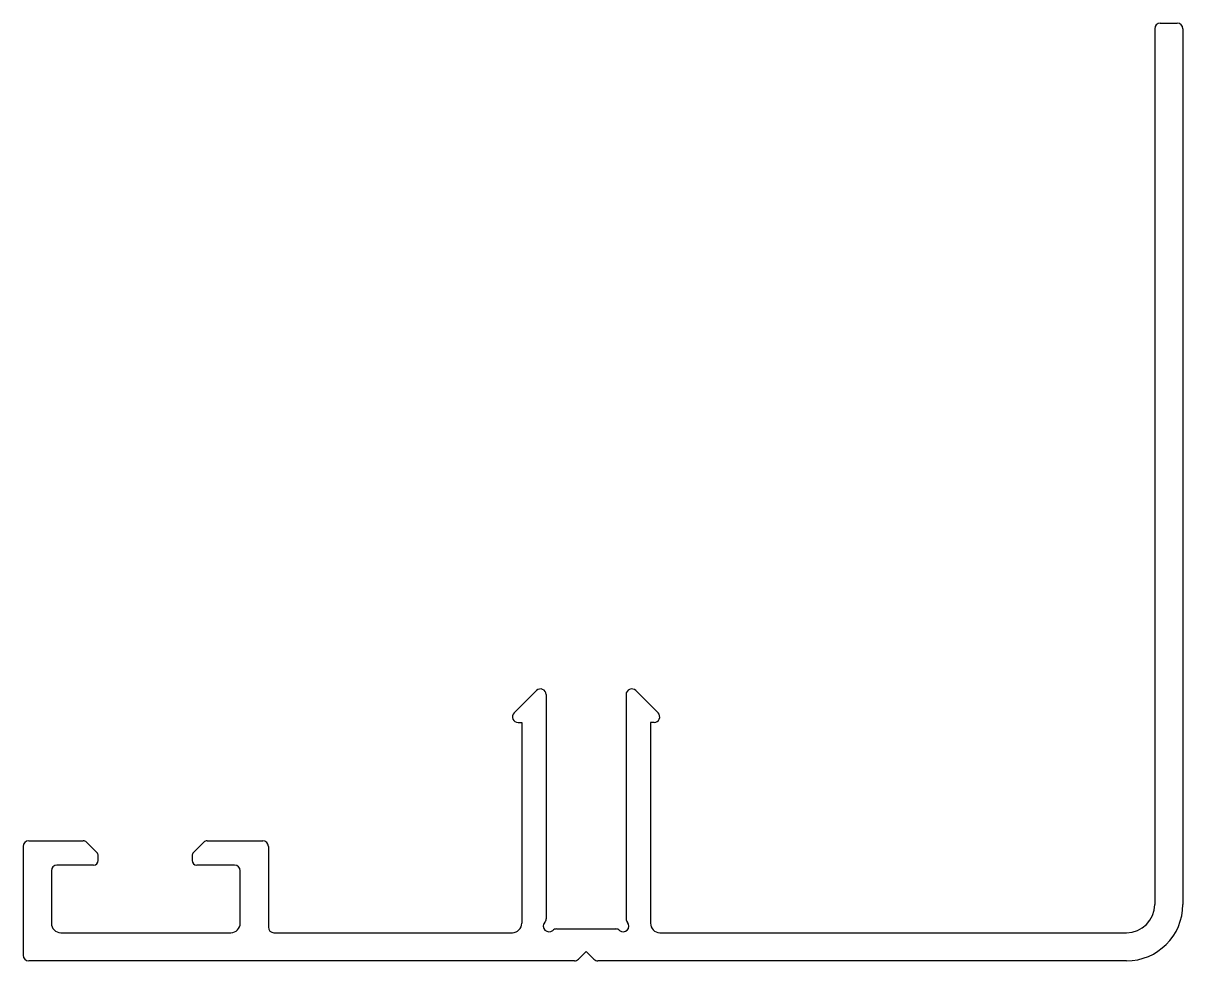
# Model space of a CAD drawing. Extents: x 434.7 to 496.5, y 207.3 to 257.3.
import ezdxf

# ---------------------------------------------------------------- set-up
doc = ezdxf.new("R2010")
doc.units = 0
doc.header["$LTSCALE"] = 5
doc.layers.get('0').update_dxf_attribs({"linetype": 'CONTINUOUS'})

msp = doc.modelspace()

# ---------------------------------------------------------------- linework, layer by layer
at = {"color": 0}
for p, q in [((495.298, 257.298), (496.198, 257.298)), ((494.998, 256.998), (494.998, 210.298)), ((496.498, 256.998), (496.498, 210.298)), ((462.055, 221.71), (460.861, 220.518)), ((462.567, 221.498), (462.567, 209.545)), ((466.828, 221.498), (466.828, 209.545)), ((467.34, 221.71), (468.534, 220.518)), ((461.073, 220.006), (461.267, 220.006)), ((461.267, 220.006), (461.267, 209.298)), ((468.128, 220.006), (468.128, 209.298)), ((468.322, 220.006), (468.128, 220.006)), ((434.698, 213.398), (434.698, 207.598)), ((434.998, 213.698), (437.894, 213.698)), ((438.624, 213.071), (438.071, 213.625)), ((444.324, 213.625), (443.771, 213.071)), ((444.501, 213.698), (447.463, 213.698)), ((447.763, 213.398), (447.763, 209.098)), ((438.698, 212.648), (438.698, 212.895)), ((443.698, 212.895), (443.698, 212.648)), ((436.198, 212.098), (436.198, 209.298)), ((438.448, 212.398), (436.498, 212.398)), ((445.963, 212.398), (443.948, 212.398)), ((446.263, 209.298), (446.263, 212.098)), ((463.114, 208.998), (466.281, 208.998)), ((436.698, 208.798), (445.763, 208.798)), ((448.063, 208.798), (460.767, 208.798)), ((468.628, 208.798), (493.498, 208.798)), ((464.698, 207.798), (464.286, 207.386)), ((464.698, 207.798), (465.11, 207.386)), ((464.073, 207.298), (434.998, 207.298)), ((493.498, 207.298), (465.322, 207.298))]:
    msp.add_line(p, q, dxfattribs=at)
for centre, radius, start, end in [((495.298, 256.998), 0.3, 90, 180), ((496.198, 256.998), 0.3, 0, 90), ((462.267, 221.498), 0.3, 360, 134.95022), ((467.128, 221.498), 0.3, 45.04978, 180), ((461.073, 220.306), 0.3, 134.95022, 270), ((468.322, 220.306), 0.3, 270, 45.04978), ((434.998, 213.398), 0.3, 90, 180), ((437.894, 213.448), 0.25, 45, 90), ((444.501, 213.448), 0.25, 90, 135), ((447.463, 213.398), 0.3, 0, 90), ((438.448, 212.648), 0.25, 270, 0), ((438.448, 212.895), 0.25, 0, 45), ((443.948, 212.895), 0.25, 135, 180), ((443.948, 212.648), 0.25, 180, 270), ((436.498, 212.098), 0.3, 90, 180), ((445.963, 212.098), 0.3, 0, 90), ((493.498, 210.298), 3, 270, 0), ((493.498, 210.298), 1.5, 270, 0), ((462.267, 209.545), 0.3, 318.59038, 360), ((467.128, 209.545), 0.3, 180, 221.40962), ((436.698, 209.298), 0.5, 180, 270), ((445.763, 209.298), 0.5, 270, 0), ((448.063, 209.098), 0.3, 180, 270), ((460.767, 209.298), 0.5, 270, 0), ((462.717, 209.148), 0.3, 138.59038, 311.40962), ((463.114, 208.698), 0.3, 90, 131.40962), ((466.281, 208.698), 0.3, 48.59038, 90), ((466.678, 209.148), 0.3, 228.59038, 41.40962), ((468.628, 209.298), 0.5, 180, 270), ((434.998, 207.598), 0.3, 180, 270), ((464.073, 207.598), 0.3, 270, 315), ((465.322, 207.598), 0.3, 225, 270)]:
    msp.add_arc(centre, radius, start, end, dxfattribs=at)

doc.saveas('drawing.dxf')
